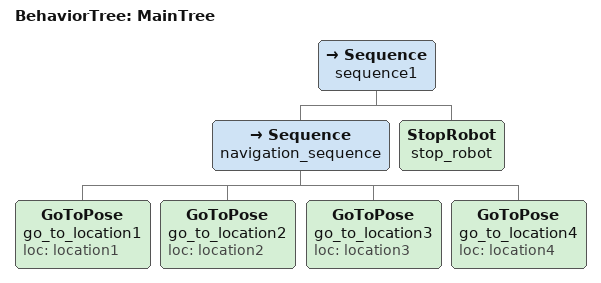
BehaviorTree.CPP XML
<!-- Behavior tree that sequentially navigates locations naively -->
<root main_tree_to_execute="MainTree">
  <BehaviorTree ID="MainTree">
    <Sequence name="sequence1">
      <Sequence name="navigation_sequence">
        <GoToPose name="go_to_location1" loc="location1" />
        <GoToPose name="go_to_location2" loc="location2" />
        <GoToPose name="go_to_location3" loc="location3" />
        <GoToPose name="go_to_location4" loc="location4" />
      </Sequence>
      <StopRobot name="stop_robot" />
    </Sequence>
  </BehaviorTree>
</root>
